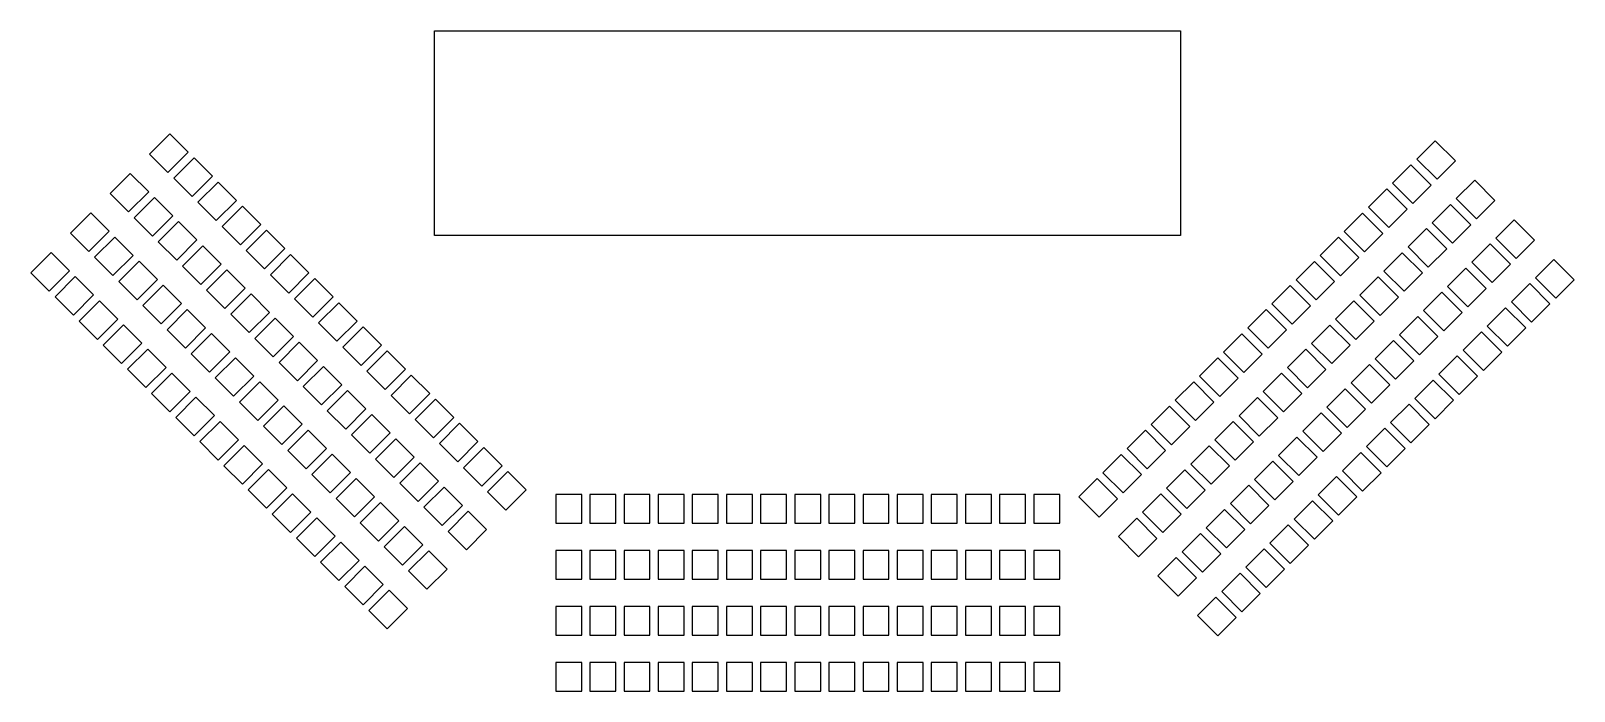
# Model space of a CAD drawing. Header units: metres. Extents: x 350 to 470, y 622 to 746.
# Drawn here: x 349.8 to 443.9, y 622.1 to 662.4 of the extents above; entities that cross this region are included whole.
import ezdxf

# ---------------------------------------------------------------- set-up
doc = ezdxf.new("R2010")
doc.units = ezdxf.units.M
doc.header["$MEASUREMENT"] = 0
doc.layers.add('Test', color=7, linetype='Continuous')

msp = doc.modelspace()

# ---------------------------------------------------------------- linework, layer by layer
at = {"layer": 'Test', "color": 18, "lineweight": 25, "true_color": 0x000000}
for points in [[(374.3755, 662.4275), (419.8987, 662.4275), (419.8987, 649.9381), (374.3755, 649.9381)], [(356.9982, 654.9053), (358.1178, 653.7857), (359.3552, 655.0231), (358.2356, 656.1427)], [(435.5556, 653.3629), (436.6752, 654.4825), (435.4378, 655.7199), (434.3182, 654.6003)], [(358.4713, 653.4321), (359.5909, 652.3125), (360.8283, 653.5499), (359.7087, 654.6695)], [(354.5822, 652.4893), (355.7018, 651.3697), (356.9392, 652.6071), (355.8196, 653.7267)], [(434.0824, 651.8898), (435.202, 653.0094), (433.9646, 654.2468), (432.845, 653.1272)], [(359.9445, 651.959), (361.0641, 650.8394), (362.3015, 652.0768), (361.1819, 653.1964)], [(432.6093, 650.4166), (433.7289, 651.5362), (432.4915, 652.7736), (431.3719, 651.654)], [(437.9715, 650.9469), (439.0911, 652.0665), (437.8537, 653.3039), (436.7341, 652.1843)], [(356.0554, 651.0162), (357.175, 649.8966), (358.4124, 651.134), (357.2928, 652.2536)], [(361.4176, 650.4858), (362.5372, 649.3662), (363.7746, 650.6036), (362.655, 651.7232)], [(436.4984, 649.4738), (437.618, 650.5934), (436.3806, 651.8308), (435.261, 650.7112)], [(352.1663, 650.0734), (353.2859, 648.9538), (354.5233, 650.1912), (353.4037, 651.3108)], [(357.5285, 649.543), (358.6481, 648.4234), (359.8855, 649.6608), (358.7659, 650.7804)], [(431.1361, 648.9435), (432.2557, 650.0631), (431.0183, 651.3005), (429.8987, 650.1809)], [(440.3875, 648.531), (441.5071, 649.6506), (440.2697, 650.888), (439.1501, 649.7684)], [(353.6394, 648.6002), (354.759, 647.4806), (355.9964, 648.718), (354.8768, 649.8376)], [(362.8907, 649.0127), (364.0103, 647.8931), (365.2477, 649.1305), (364.1281, 650.2501)], [(429.663, 647.4703), (430.7826, 648.5899), (429.5452, 649.8273), (428.4256, 648.7077)], [(435.0252, 648.0007), (436.1448, 649.1203), (434.9074, 650.3577), (433.7878, 649.2381)], [(349.7503, 647.6574), (350.8699, 646.5378), (352.1073, 647.7752), (350.9877, 648.8948)], [(359.0017, 648.0699), (360.1213, 646.9503), (361.3587, 648.1877), (360.2391, 649.3073)], [(433.5521, 646.5275), (434.6717, 647.6471), (433.4343, 648.8845), (432.3147, 647.7649)], [(438.9143, 647.0579), (440.0339, 648.1775), (438.7965, 649.4149), (437.6769, 648.2953)], [(355.1126, 647.1271), (356.2322, 646.0075), (357.4696, 647.2449), (356.35, 648.3645)], [(364.3639, 647.5396), (365.4835, 646.42), (366.7209, 647.6574), (365.6013, 648.777)], [(428.1899, 645.9972), (429.3095, 647.1168), (428.0721, 648.3542), (426.9525, 647.2346)], [(437.4412, 645.5847), (438.5608, 646.7043), (437.3234, 647.9417), (436.2038, 646.8221)], [(442.8034, 646.115), (443.923, 647.2346), (442.6856, 648.472), (441.566, 647.3524)], [(351.2235, 646.1843), (352.3431, 645.0647), (353.5805, 646.3021), (352.4609, 647.4217)], [(360.4748, 646.5968), (361.5944, 645.4772), (362.8318, 646.7146), (361.7122, 647.8342)], [(365.837, 646.0664), (366.9566, 644.9468), (368.194, 646.1842), (367.0744, 647.3038)], [(432.0789, 645.0544), (433.1985, 646.174), (431.9611, 647.4114), (430.8415, 646.2918)], [(441.3303, 644.6419), (442.4499, 645.7615), (441.2125, 646.9989), (440.0929, 645.8793)], [(356.5857, 645.654), (357.7053, 644.5344), (358.9427, 645.7718), (357.8231, 646.8914)], [(361.9479, 645.1236), (363.0675, 644.004), (364.3049, 645.2414), (363.1853, 646.361)], [(426.7167, 644.5241), (427.8363, 645.6437), (426.5989, 646.8811), (425.4793, 645.7615)], [(435.968, 644.1116), (437.0876, 645.2312), (435.8502, 646.4686), (434.7306, 645.349)], [(352.6966, 644.7111), (353.8162, 643.5915), (355.0536, 644.8289), (353.934, 645.9485)], [(358.0589, 644.1808), (359.1785, 643.0612), (360.4159, 644.2986), (359.2963, 645.4182)], [(367.3102, 644.5933), (368.4298, 643.4737), (369.6672, 644.7111), (368.5476, 645.8307)], [(425.2436, 643.0509), (426.3632, 644.1705), (425.1258, 645.4079), (424.0062, 644.2883)], [(430.6058, 643.5812), (431.7254, 644.7008), (430.488, 645.9382), (429.3684, 644.8186)], [(439.8571, 643.1688), (440.9767, 644.2884), (439.7393, 645.5258), (438.6197, 644.4062)], [(354.1698, 643.238), (355.2894, 642.1184), (356.5268, 643.3558), (355.4072, 644.4754)], [(363.4211, 643.6505), (364.5407, 642.5309), (365.7781, 643.7683), (364.6585, 644.8879)], [(368.7833, 643.1202), (369.9029, 642.0006), (371.1403, 643.238), (370.0207, 644.3576)], [(429.1327, 642.1081), (430.2523, 643.2277), (429.0149, 644.4651), (427.8953, 643.3455)], [(434.4949, 642.6384), (435.6145, 643.758), (434.3771, 644.9954), (433.2575, 643.8758)], [(359.532, 642.7077), (360.6516, 641.5881), (361.889, 642.8255), (360.7694, 643.9451)], [(364.8942, 642.1773), (366.0138, 641.0577), (367.2512, 642.2951), (366.1316, 643.4147)], [(423.7704, 641.5778), (424.89, 642.6974), (423.6526, 643.9348), (422.533, 642.8152)], [(433.0218, 641.1653), (434.1414, 642.2849), (432.904, 643.5223), (431.7844, 642.4027)], [(438.384, 641.6956), (439.5036, 642.8152), (438.2662, 644.0526), (437.1466, 642.933)], [(355.6429, 641.7649), (356.7625, 640.6453), (357.9999, 641.8827), (356.8803, 643.0023)], [(361.0051, 641.2345), (362.1247, 640.1149), (363.3621, 641.3523), (362.2425, 642.4719)], [(370.2564, 641.647), (371.376, 640.5274), (372.6134, 641.7648), (371.4938, 642.8844)], [(422.2973, 640.1046), (423.4169, 641.2242), (422.1795, 642.4616), (421.0599, 641.342)], [(427.6595, 640.635), (428.7791, 641.7546), (427.5417, 642.992), (426.4221, 641.8724)], [(436.9108, 640.2225), (438.0304, 641.3421), (436.793, 642.5795), (435.6734, 641.4599)], [(357.116, 640.2917), (358.2356, 639.1721), (359.473, 640.4095), (358.3534, 641.5291)], [(366.3674, 640.7042), (367.487, 639.5846), (368.7244, 640.822), (367.6048, 641.9416)], [(371.7296, 640.1739), (372.8492, 639.0543), (374.0866, 640.2917), (372.967, 641.4113)], [(426.1864, 639.1618), (427.306, 640.2814), (426.0686, 641.5188), (424.949, 640.3992)], [(431.5486, 639.6922), (432.6682, 640.8118), (431.4308, 642.0492), (430.3112, 640.9296)], [(362.4783, 639.7614), (363.5979, 638.6418), (364.8353, 639.8792), (363.7157, 640.9988)], [(367.8405, 639.2311), (368.9601, 638.1115), (370.1975, 639.3489), (369.0779, 640.4685)], [(420.8242, 638.6315), (421.9438, 639.7511), (420.7064, 640.9885), (419.5868, 639.8689)], [(430.0755, 638.219), (431.1951, 639.3386), (429.9577, 640.576), (428.8381, 639.4564)], [(435.4377, 638.7494), (436.5573, 639.869), (435.3199, 641.1064), (434.2003, 639.9868)], [(358.5892, 638.8186), (359.7088, 637.699), (360.9462, 638.9364), (359.8266, 640.056)], [(363.9514, 638.2883), (365.071, 637.1687), (366.3084, 638.4061), (365.1888, 639.5257)], [(373.2027, 638.7007), (374.3223, 637.5811), (375.5597, 638.8185), (374.4401, 639.9381)], [(419.351, 637.1584), (420.4706, 638.278), (419.2332, 639.5154), (418.1136, 638.3958)], [(424.7133, 637.6887), (425.8329, 638.8083), (424.5955, 640.0457), (423.4759, 638.9261)], [(433.9646, 637.2762), (435.0842, 638.3958), (433.8468, 639.6332), (432.7272, 638.5136)], [(360.0623, 637.3454), (361.1819, 636.2258), (362.4193, 637.4632), (361.2997, 638.5828)], [(369.3136, 637.7579), (370.4332, 636.6383), (371.6706, 637.8757), (370.551, 638.9953)], [(423.2401, 636.2156), (424.3597, 637.3352), (423.1223, 638.5726), (422.0027, 637.453)], [(428.6023, 636.7459), (429.7219, 637.8655), (428.4845, 639.1029), (427.3649, 637.9833)], [(365.4245, 636.8151), (366.5441, 635.6955), (367.7815, 636.9329), (366.6619, 638.0525)], [(374.6759, 637.2276), (375.7955, 636.108), (377.0329, 637.3454), (375.9133, 638.465)], [(417.8779, 635.6852), (418.9975, 636.8048), (417.7601, 638.0422), (416.6405, 636.9226)], [(427.1292, 635.2727), (428.2488, 636.3923), (427.0114, 637.6297), (425.8918, 636.5101)], [(432.4914, 635.8031), (433.611, 636.9227), (432.3736, 638.1601), (431.254, 637.0405)], [(361.5355, 635.8723), (362.6551, 634.7527), (363.8925, 635.9901), (362.7729, 637.1097)], [(370.7868, 636.2848), (371.9064, 635.1652), (373.1438, 636.4026), (372.0242, 637.5222)], [(376.149, 635.7545), (377.2686, 634.6349), (378.506, 635.8723), (377.3864, 636.9919)], [(421.767, 634.7424), (422.8866, 635.862), (421.6492, 637.0994), (420.5296, 635.9798)], [(431.0183, 634.3299), (432.1379, 635.4495), (430.9005, 636.6869), (429.7809, 635.5673)], [(366.8977, 635.342), (368.0173, 634.2224), (369.2547, 635.4598), (368.1351, 636.5794)], [(372.2599, 634.8116), (373.3795, 633.692), (374.6169, 634.9294), (373.4973, 636.049)], [(416.4047, 634.2121), (417.5243, 635.3317), (416.2869, 636.5691), (415.1673, 635.4495)], [(425.6561, 633.7996), (426.7757, 634.9192), (425.5383, 636.1566), (424.4187, 635.037)], [(363.0086, 634.3992), (364.1282, 633.2796), (365.3656, 634.517), (364.246, 635.6366)], [(368.3708, 633.8688), (369.4904, 632.7492), (370.7278, 633.9866), (369.6082, 635.1062)], [(377.6221, 634.2813), (378.7417, 633.1617), (379.9791, 634.3991), (378.8595, 635.5187)], [(414.9316, 632.7389), (416.0512, 633.8585), (414.8138, 635.0959), (413.6942, 633.9763)], [(420.2938, 633.2693), (421.4134, 634.3889), (420.176, 635.6263), (419.0564, 634.5067)], [(429.5451, 632.8568), (430.6647, 633.9764), (429.4273, 635.2138), (428.3077, 634.0942)], [(364.4817, 632.926), (365.6013, 631.8064), (366.8387, 633.0438), (365.7191, 634.1634)], [(373.7331, 633.3385), (374.8527, 632.2189), (376.0901, 633.4563), (374.9705, 634.5759)], [(381.7797, 632.3631), (383.363, 632.3631), (383.363, 634.1131), (381.7797, 634.1131)], [(383.863, 632.3631), (385.4463, 632.3631), (385.4463, 634.1131), (383.863, 634.1131)], [(385.9463, 632.3631), (387.5296, 632.3631), (387.5296, 634.1131), (385.9463, 634.1131)], [(388.0297, 632.3631), (389.613, 632.3631), (389.613, 634.1131), (388.0297, 634.1131)], [(390.113, 632.3631), (391.6963, 632.3631), (391.6963, 634.1131), (390.113, 634.1131)], [(392.1963, 632.3631), (393.7796, 632.3631), (393.7796, 634.1131), (392.1963, 634.1131)], [(394.2797, 632.3631), (395.863, 632.3631), (395.863, 634.1131), (394.2797, 634.1131)], [(396.363, 632.3631), (397.9463, 632.3631), (397.9463, 634.1131), (396.363, 634.1131)], [(398.4463, 632.3631), (400.0296, 632.3631), (400.0296, 634.1131), (398.4463, 634.1131)], [(400.5297, 632.3631), (402.113, 632.3631), (402.113, 634.1131), (400.5297, 634.1131)], [(402.613, 632.3631), (404.1963, 632.3631), (404.1963, 634.1131), (402.613, 634.1131)], [(404.6963, 632.3631), (406.2796, 632.3631), (406.2796, 634.1131), (404.6963, 634.1131)], [(406.7797, 632.3631), (408.363, 632.3631), (408.363, 634.1131), (406.7797, 634.1131)], [(408.863, 632.3631), (410.4463, 632.3631), (410.4463, 634.1131), (408.863, 634.1131)], [(410.9463, 632.3631), (412.5296, 632.3631), (412.5296, 634.1131), (410.9463, 634.1131)], [(418.8207, 631.7961), (419.9403, 632.9157), (418.7029, 634.1531), (417.5833, 633.0335)], [(424.1829, 632.3265), (425.3025, 633.4461), (424.0651, 634.6835), (422.9455, 633.5639)], [(369.844, 632.3957), (370.9636, 631.2761), (372.201, 632.5135), (371.0814, 633.6331)], [(375.2062, 631.8654), (376.3258, 630.7458), (377.5632, 631.9832), (376.4436, 633.1028)], [(422.7098, 630.8533), (423.8294, 631.9729), (422.592, 633.2103), (421.4724, 632.0907)], [(428.072, 631.3837), (429.1916, 632.5033), (427.9542, 633.7407), (426.8346, 632.6211)], [(365.9549, 631.4529), (367.0745, 630.3333), (368.3119, 631.5707), (367.1923, 632.6903)], [(371.3171, 630.9226), (372.4367, 629.803), (373.6741, 631.0404), (372.5545, 632.16)], [(417.3476, 630.323), (418.4672, 631.4426), (417.2298, 632.68), (416.1102, 631.5604)], [(426.5989, 629.9105), (427.7185, 631.0301), (426.4811, 632.2675), (425.3615, 631.1479)], [(367.428, 629.9797), (368.5476, 628.8601), (369.785, 630.0975), (368.6654, 631.2171)], [(421.2366, 629.3802), (422.3562, 630.4998), (421.1188, 631.7372), (419.9992, 630.6176)], [(372.7902, 629.4494), (373.9098, 628.3298), (375.1472, 629.5672), (374.0276, 630.6868)], [(381.7797, 628.9464), (383.363, 628.9464), (383.363, 630.6964), (381.7797, 630.6964)], [(383.863, 628.9464), (385.4463, 628.9464), (385.4463, 630.6964), (383.863, 630.6964)], [(385.9463, 628.9464), (387.5296, 628.9464), (387.5296, 630.6964), (385.9463, 630.6964)], [(388.0297, 628.9464), (389.613, 628.9464), (389.613, 630.6964), (388.0297, 630.6964)], [(390.113, 628.9464), (391.6963, 628.9464), (391.6963, 630.6964), (390.113, 630.6964)], [(392.1963, 628.9464), (393.7796, 628.9464), (393.7796, 630.6964), (392.1963, 630.6964)], [(394.2797, 628.9464), (395.863, 628.9464), (395.863, 630.6964), (394.2797, 630.6964)], [(396.363, 628.9464), (397.9463, 628.9464), (397.9463, 630.6964), (396.363, 630.6964)], [(398.4463, 628.9464), (400.0296, 628.9464), (400.0296, 630.6964), (398.4463, 630.6964)], [(400.5297, 628.9464), (402.113, 628.9464), (402.113, 630.6964), (400.5297, 630.6964)], [(402.613, 628.9464), (404.1963, 628.9464), (404.1963, 630.6964), (402.613, 630.6964)], [(404.6963, 628.9464), (406.2796, 628.9464), (406.2796, 630.6964), (404.6963, 630.6964)], [(406.7797, 628.9464), (408.363, 628.9464), (408.363, 630.6964), (406.7797, 630.6964)], [(408.863, 628.9464), (410.4463, 628.9464), (410.4463, 630.6964), (408.863, 630.6964)], [(410.9463, 628.9464), (412.5296, 628.9464), (412.5296, 630.6964), (410.9463, 630.6964)], [(419.7635, 627.907), (420.8831, 629.0266), (419.6457, 630.264), (418.5261, 629.1444)], [(425.1257, 628.4374), (426.2453, 629.557), (425.0079, 630.7944), (423.8883, 629.6748)], [(368.9012, 628.5066), (370.0208, 627.387), (371.2582, 628.6244), (370.1386, 629.744)], [(423.6526, 626.9642), (424.7722, 628.0838), (423.5348, 629.3212), (422.4152, 628.2016)], [(370.3743, 627.0335), (371.4939, 625.9139), (372.7313, 627.1513), (371.6117, 628.2709)], [(381.7797, 625.5297), (383.363, 625.5297), (383.363, 627.2797), (381.7797, 627.2797)], [(383.863, 625.5297), (385.4463, 625.5297), (385.4463, 627.2797), (383.863, 627.2797)], [(385.9463, 625.5297), (387.5296, 625.5297), (387.5296, 627.2797), (385.9463, 627.2797)], [(388.0297, 625.5297), (389.613, 625.5297), (389.613, 627.2797), (388.0297, 627.2797)], [(390.113, 625.5297), (391.6963, 625.5297), (391.6963, 627.2797), (390.113, 627.2797)], [(392.1963, 625.5297), (393.7796, 625.5297), (393.7796, 627.2797), (392.1963, 627.2797)], [(394.2797, 625.5297), (395.863, 625.5297), (395.863, 627.2797), (394.2797, 627.2797)], [(396.363, 625.5297), (397.9463, 625.5297), (397.9463, 627.2797), (396.363, 627.2797)], [(398.4463, 625.5297), (400.0296, 625.5297), (400.0296, 627.2797), (398.4463, 627.2797)], [(400.5297, 625.5297), (402.113, 625.5297), (402.113, 627.2797), (400.5297, 627.2797)], [(402.613, 625.5297), (404.1963, 625.5297), (404.1963, 627.2797), (402.613, 627.2797)], [(404.6963, 625.5297), (406.2796, 625.5297), (406.2796, 627.2797), (404.6963, 627.2797)], [(406.7797, 625.5297), (408.363, 625.5297), (408.363, 627.2797), (406.7797, 627.2797)], [(408.863, 625.5297), (410.4463, 625.5297), (410.4463, 627.2797), (408.863, 627.2797)], [(410.9463, 625.5297), (412.5296, 625.5297), (412.5296, 627.2797), (410.9463, 627.2797)], [(422.1795, 625.4911), (423.2991, 626.6107), (422.0617, 627.8481), (420.9421, 626.7285)], [(381.7797, 622.1131), (383.363, 622.1131), (383.363, 623.8631), (381.7797, 623.8631)], [(383.863, 622.1131), (385.4463, 622.1131), (385.4463, 623.8631), (383.863, 623.8631)], [(385.9463, 622.1131), (387.5296, 622.1131), (387.5296, 623.8631), (385.9463, 623.8631)], [(388.0297, 622.1131), (389.613, 622.1131), (389.613, 623.8631), (388.0297, 623.8631)], [(390.113, 622.1131), (391.6963, 622.1131), (391.6963, 623.8631), (390.113, 623.8631)], [(392.1963, 622.1131), (393.7796, 622.1131), (393.7796, 623.8631), (392.1963, 623.8631)], [(394.2797, 622.1131), (395.863, 622.1131), (395.863, 623.8631), (394.2797, 623.8631)], [(396.363, 622.1131), (397.9463, 622.1131), (397.9463, 623.8631), (396.363, 623.8631)], [(398.4463, 622.1131), (400.0296, 622.1131), (400.0296, 623.8631), (398.4463, 623.8631)], [(400.5297, 622.1131), (402.113, 622.1131), (402.113, 623.8631), (400.5297, 623.8631)], [(402.613, 622.1131), (404.1963, 622.1131), (404.1963, 623.8631), (402.613, 623.8631)], [(404.6963, 622.1131), (406.2796, 622.1131), (406.2796, 623.8631), (404.6963, 623.8631)], [(406.7797, 622.1131), (408.363, 622.1131), (408.363, 623.8631), (406.7797, 623.8631)], [(408.863, 622.1131), (410.4463, 622.1131), (410.4463, 623.8631), (408.863, 623.8631)], [(410.9463, 622.1131), (412.5296, 622.1131), (412.5296, 623.8631), (410.9463, 623.8631)]]:
    msp.add_lwpolyline(points, close=True, dxfattribs=at)

doc.saveas('drawing.dxf')
